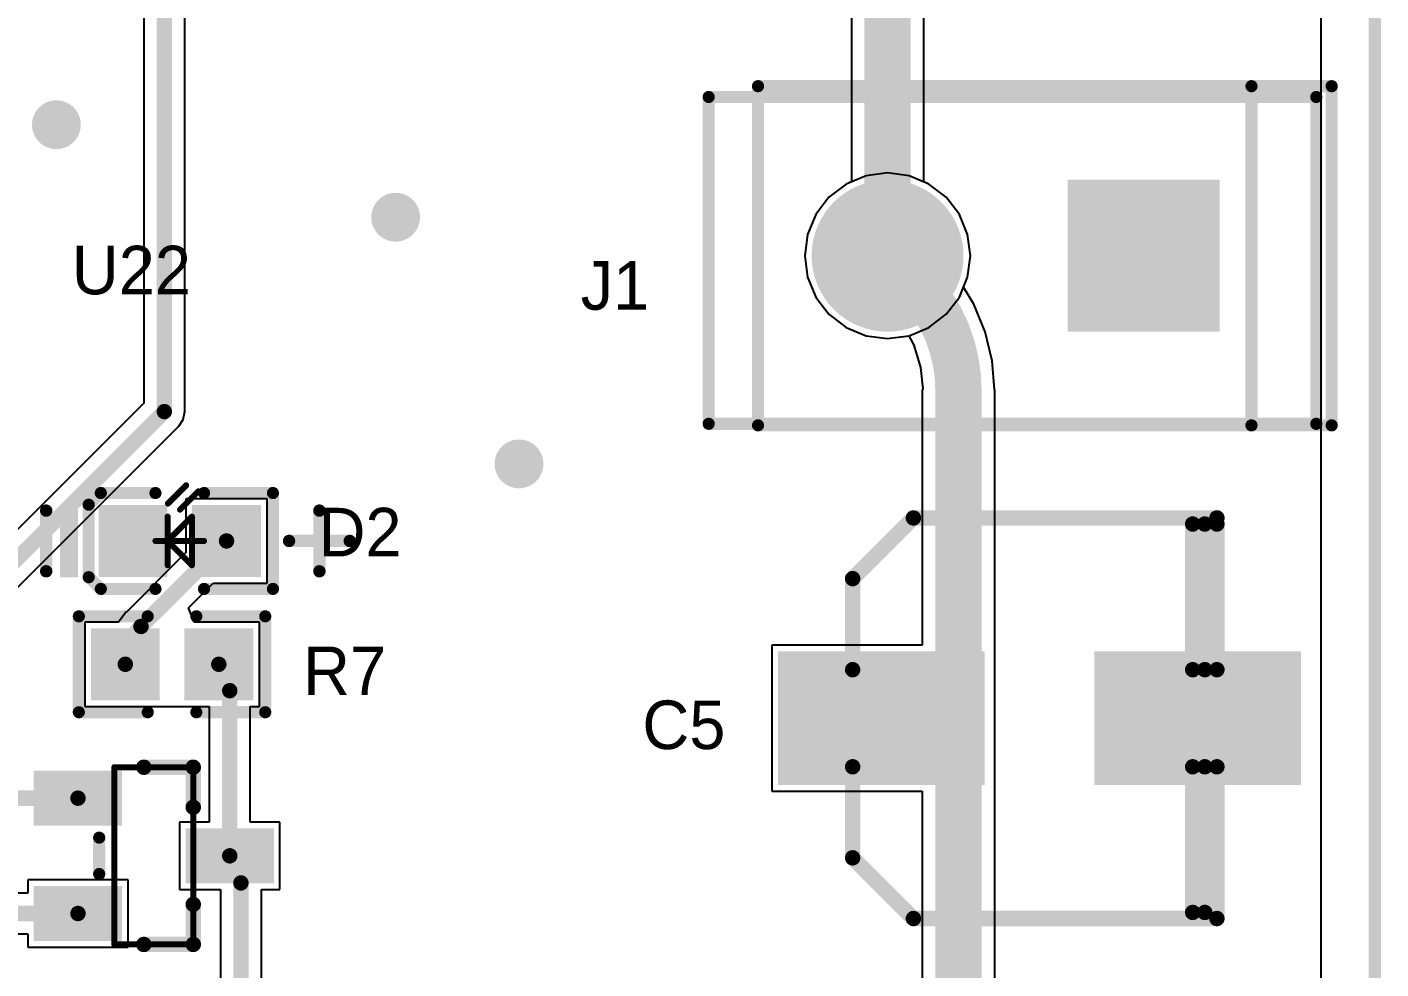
# Model space of a CAD drawing. Extents: x 32 to 132, y 19 to 123.
# Drawn here: x 109.5 to 131.8, y 90.74 to 106.26 of the extents above; entities that cross this region are included whole.
import ezdxf

# ---------------------------------------------------------------- set-up
doc = ezdxf.new("R2010")
doc.units = 0
doc.layers.get('0').update_dxf_attribs({"linetype": 'CONTINUOUS'})
for name, color, linetype in [('BOTTOMLAYER', 5, 'CONTINUOUS'), ('BOTTOMSOLDER', 6, 'CONTINUOUS'), ('MECHANICAL1', 6, 'CONTINUOUS'), ('MECHANICAL13', 56, 'CONTINUOUS'), ('MECHANICAL15', 56, 'CONTINUOUS'), ('MULTILAYER', 9, 'CONTINUOUS'), ('PADHOLELAYER', 156, 'CONTINUOUS'), ('TOPLAYER', 1, 'CONTINUOUS'), ('TOPOVERLAY', 2, 'CONTINUOUS'), ('TOPPASTE', 8, 'CONTINUOUS'), ('TOPSOLDER', 216, 'CONTINUOUS'), ('VIAHOLELAYER', 16, 'CONTINUOUS')]:
    doc.layers.add(name, color=color, linetype=linetype)

# ---------------------------------------------------------------- blocks, each defined once
blk = doc.blocks.new('SOT_23_3_22')
at = {"layer": 'MECHANICAL13', "const_width": 0.1}
for points in [[(-1.366, 1.441), (-1.366, -1.479)], [(-0.066, 1.441), (-1.366, 1.441)], [(-0.066, 1.441), (-1.366, 1.441)], [(-1.366, 1.441), (-1.366, -1.479)], [(-0.066, 1.441), (-1.366, 1.441)], [(-1.366, 1.441), (-1.366, -1.479)], [(-0.066, 1.441), (-0.066, -1.479)], [(-0.066, 1.441), (-0.066, -1.479)], [(-0.066, 1.441), (-0.066, -1.479)], [(-0.066, -1.479), (-1.366, -1.479)], [(-0.066, -1.479), (-1.366, -1.479)], [(-0.066, -1.479), (-1.366, -1.479)]]:
    blk.add_lwpolyline(points, dxfattribs=at)
at = {"layer": 'MECHANICAL13', "const_width": 0.05}
for points in [[(-1.391, 1.441, 1), (-1.341, 1.441, 1)], [(-1.391, 1.441, 1), (-1.341, 1.441, 1)], [(-1.391, 1.441, 1), (-1.341, 1.441, 1)], [(-1.391, 1.441, 1), (-1.341, 1.441, 1)], [(-1.391, 1.441, 1), (-1.341, 1.441, 1)], [(-1.391, 1.441, 1), (-1.341, 1.441, 1)], [(-0.091, 1.441, 1), (-0.041, 1.441, 1)], [(-0.091, 1.441, 1), (-0.041, 1.441, 1)], [(-0.091, 1.441, 1), (-0.041, 1.441, 1)], [(-0.091, 1.441, 1), (-0.041, 1.441, 1)], [(-0.091, 1.441, 1), (-0.041, 1.441, 1)], [(-0.091, 1.441, 1), (-0.041, 1.441, 1)], [(-1.391, -1.479, 1), (-1.341, -1.479, 1)], [(-1.391, -1.479, 1), (-1.341, -1.479, 1)], [(-1.391, -1.479, 1), (-1.341, -1.479, 1)], [(-1.391, -1.479, 1), (-1.341, -1.479, 1)], [(-1.391, -1.479, 1), (-1.341, -1.479, 1)], [(-1.391, -1.479, 1), (-1.341, -1.479, 1)], [(-0.091, -1.479, 1), (-0.041, -1.479, 1)], [(-0.091, -1.479, 1), (-0.041, -1.479, 1)], [(-0.091, -1.479, 1), (-0.041, -1.479, 1)], [(-0.091, -1.479, 1), (-0.041, -1.479, 1)], [(-0.091, -1.479, 1), (-0.041, -1.479, 1)], [(-0.091, -1.479, 1), (-0.041, -1.479, 1)]]:
    blk.add_lwpolyline(points, format="xyb", close=True, dxfattribs=at)
at = {"layer": 'TOPLAYER'}
for points in [[(-0.091, 1.281), (-0.091, 0.581), (1.159, 1.281), (1.159, 0.581)], [(-2.591, 0.331), (-2.591, -0.369), (-1.341, 0.331), (-1.341, -0.369)], [(-0.091, -0.619), (-0.091, -1.319), (1.159, -0.619), (1.159, -1.319)]]:
    blk.add_solid(points, dxfattribs=at)
at = {"layer": 'TOPOVERLAY'}
for points, const_width in [([(-1.366, 1.441), (-1.366, 0.781)], 0.254), ([(-1.366, 1.441), (-1.366, 0.781)], 0.254), ([(-1.366, 1.441), (-1.366, 0.781)], 0.254), ([(-0.551, 1.441), (-1.366, 1.441)], 0.254), ([(0.184, 0.281), (0.184, -0.319)], 0.2), ([(-1.366, -0.819), (-1.366, -1.479)], 0.254), ([(-0.551, -1.479), (-1.366, -1.479)], 0.254)]:
    blk.add_lwpolyline(points, dxfattribs=dict(at, const_width=const_width))
for points, const_width in [([(-1.429, 1.441, 1), (-1.302, 1.441, 1)], 0.127), ([(-1.429, 1.441, 1), (-1.302, 1.441, 1)], 0.127), ([(-1.429, 1.441, 1), (-1.302, 1.441, 1)], 0.127), ([(-1.429, 1.441, 1), (-1.302, 1.441, 1)], 0.127), ([(-0.614, 1.441, 1), (-0.487, 1.441, 1)], 0.127), ([(-1.429, 0.781, 1), (-1.302, 0.781, 1)], 0.127), ([(-1.429, 0.781, 1), (-1.302, 0.781, 1)], 0.127), ([(-1.429, 0.781, 1), (-1.302, 0.781, 1)], 0.127), ([(0.134, 0.281, 1), (0.234, 0.281, 1)], 0.1), ([(0.134, -0.319, 1), (0.234, -0.319, 1)], 0.1), ([(-1.429, -0.819, 1), (-1.302, -0.819, 1)], 0.127), ([(-1.429, -1.479, 1), (-1.302, -1.479, 1)], 0.127), ([(-1.429, -1.479, 1), (-1.302, -1.479, 1)], 0.127), ([(-0.614, -1.479, 1), (-0.487, -1.479, 1)], 0.127)]:
    blk.add_lwpolyline(points, format="xyb", close=True, dxfattribs=dict(at, const_width=const_width))
at = {"layer": 'TOPPASTE'}
for points in [[(-0.091, 1.281), (-0.091, 0.581), (1.159, 1.281), (1.159, 0.581)], [(-2.591, 0.331), (-2.591, -0.369), (-1.341, 0.331), (-1.341, -0.369)], [(-0.091, -0.619), (-0.091, -1.319), (1.159, -0.619), (1.159, -1.319)]]:
    blk.add_solid(points, dxfattribs=at)
at = {"layer": 'TOPSOLDER'}
for points in [[(-0.193, 1.383), (-0.193, 0.479), (1.261, 1.383), (1.261, 0.479)], [(-2.693, 0.433), (-2.693, -0.471), (-1.239, 0.433), (-1.239, -0.471)], [(-0.193, -0.517), (-0.193, -1.421), (1.261, -0.517), (1.261, -1.421)]]:
    blk.add_solid(points, dxfattribs=at)
blk = doc.blocks.new('0603_R_28')
at = {"layer": 'TOPLAYER'}
for points in [[(-1.235, -0.49), (-0.305, -0.49), (-1.235, 0.49), (-0.305, 0.49)], [(0.305, -0.49), (1.235, -0.49), (0.305, 0.49), (1.235, 0.49)]]:
    blk.add_solid(points, dxfattribs=at)
at = {"layer": 'TOPOVERLAY', "const_width": 0.2}
for points in [[(-1.535, 0.79), (-0.4, 0.79)], [(-1.535, -0.79), (-1.535, 0.79)], [(0.4, 0.79), (1.535, 0.79)], [(1.535, -0.79), (1.535, 0.79)], [(-1.535, -0.79), (-0.4, -0.79)], [(0.4, -0.79), (1.535, -0.79)]]:
    blk.add_lwpolyline(points, dxfattribs=at)
at = {"layer": 'TOPOVERLAY', "const_width": 0.1}
for points in [[(-1.585, 0.79, 1), (-1.485, 0.79, 1)], [(-1.585, 0.79, 1), (-1.485, 0.79, 1)], [(-0.45, 0.79, 1), (-0.35, 0.79, 1)], [(0.35, 0.79, 1), (0.45, 0.79, 1)], [(1.485, 0.79, 1), (1.585, 0.79, 1)], [(1.485, 0.79, 1), (1.585, 0.79, 1)], [(-1.585, -0.79, 1), (-1.485, -0.79, 1)], [(-1.585, -0.79, 1), (-1.485, -0.79, 1)], [(-0.45, -0.79, 1), (-0.35, -0.79, 1)], [(0.35, -0.79, 1), (0.45, -0.79, 1)], [(1.485, -0.79, 1), (1.585, -0.79, 1)], [(1.485, -0.79, 1), (1.585, -0.79, 1)]]:
    blk.add_lwpolyline(points, format="xyb", close=True, dxfattribs=at)
at = {"layer": 'TOPPASTE'}
for points in [[(-1.235, -0.49), (-0.305, -0.49), (-1.235, 0.49), (-0.305, 0.49)], [(0.305, -0.49), (1.235, -0.49), (0.305, 0.49), (1.235, 0.49)]]:
    blk.add_solid(points, dxfattribs=at)
at = {"layer": 'TOPSOLDER'}
for points in [[(-1.337, -0.592), (-0.203, -0.592), (-1.337, 0.592), (-0.203, 0.592)], [(0.203, -0.592), (1.337, -0.592), (0.203, 0.592), (1.337, 0.592)]]:
    blk.add_solid(points, dxfattribs=at)
blk = doc.blocks.new('0603_LED_S1_30')
at = {"layer": 'MECHANICAL13', "const_width": 0.1}
for points in [[(-0.195, 0.617), (0.105, 0.917)], [(0.005, 0.517), (0.305, 0.817)], [(-0.2, -0.4), (-0.2, 0.4)], [(-0.2, 0), (0.2, 0.4)], [(0.2, -0.4), (0.2, 0.4)], [(-0.4, 0), (0.4, 0)], [(-0.2, 0), (0.2, -0.4)]]:
    blk.add_lwpolyline(points, dxfattribs=at)
at = {"layer": 'MECHANICAL13', "const_width": 0.05}
for points in [[(0.08, 0.917, 1), (0.13, 0.917, 1)], [(0.28, 0.817, 1), (0.33, 0.817, 1)], [(-0.225, 0.4, 1), (-0.175, 0.4, 1)], [(-0.22, 0.617, 1), (-0.17, 0.617, 1)], [(-0.02, 0.517, 1), (0.03, 0.517, 1)], [(0.175, 0.4, 1), (0.225, 0.4, 1)], [(0.175, 0.4, 1), (0.225, 0.4, 1)], [(-0.425, 0, 1), (-0.375, 0, 1)], [(-0.225, 0, 1), (-0.175, 0, 1)], [(-0.225, 0, 1), (-0.175, 0, 1)], [(0.375, 0, 1), (0.425, 0, 1)], [(-0.225, -0.4, 1), (-0.175, -0.4, 1)], [(0.175, -0.4, 1), (0.225, -0.4, 1)], [(0.175, -0.4, 1), (0.225, -0.4, 1)]]:
    blk.add_lwpolyline(points, format="xyb", close=True, dxfattribs=at)
at = {"layer": 'MECHANICAL15', "const_width": 0.203}
for points in [[(-2.2, -0.5), (-2.2, 0.5)], [(2.3, -0.5), (2.3, 0.5)], [(1.8, 0), (2.8, 0)]]:
    blk.add_lwpolyline(points, dxfattribs=at)
at = {"layer": 'MECHANICAL15', "const_width": 0.102}
for points in [[(-2.251, 0.5, 1), (-2.149, 0.5, 1)], [(2.249, 0.5, 1), (2.351, 0.5, 1)], [(1.749, 0, 1), (1.851, 0, 1)], [(2.749, 0, 1), (2.851, 0, 1)], [(-2.251, -0.5, 1), (-2.149, -0.5, 1)], [(2.249, -0.5, 1), (2.351, -0.5, 1)]]:
    blk.add_lwpolyline(points, format="xyb", close=True, dxfattribs=at)
at = {"layer": 'TOPLAYER'}
for points in [[(-0.305, 0.49), (-1.235, 0.49), (-0.305, -0.49), (-1.235, -0.49)], [(1.235, 0.49), (0.305, 0.49), (1.235, -0.49), (0.305, -0.49)]]:
    blk.add_solid(points, dxfattribs=at)
at = {"layer": 'TOPOVERLAY', "const_width": 0.2}
for points in [[(-1.5, 0.597), (-1.3, 0.79)], [(-1.5, -0.597), (-1.5, 0.597)], [(-1.3, 0.79), (-0.4, 0.79)], [(0.4, 0.79), (1.535, 0.79)], [(1.535, -0.79), (1.535, 0.79)], [(-1.5, -0.597), (-1.3, -0.79)], [(-1.3, -0.79), (-0.4, -0.79)], [(0.4, -0.79), (1.535, -0.79)]]:
    blk.add_lwpolyline(points, dxfattribs=at)
at = {"layer": 'TOPOVERLAY', "const_width": 0.1}
for points in [[(-1.55, 0.597, 1), (-1.45, 0.597, 1)], [(-1.55, 0.597, 1), (-1.45, 0.597, 1)], [(-1.35, 0.79, 1), (-1.25, 0.79, 1)], [(-1.35, 0.79, 1), (-1.25, 0.79, 1)], [(-0.45, 0.79, 1), (-0.35, 0.79, 1)], [(0.35, 0.79, 1), (0.45, 0.79, 1)], [(1.485, 0.79, 1), (1.585, 0.79, 1)], [(1.485, 0.79, 1), (1.585, 0.79, 1)], [(-1.55, -0.597, 1), (-1.45, -0.597, 1)], [(-1.55, -0.597, 1), (-1.45, -0.597, 1)], [(-1.35, -0.79, 1), (-1.25, -0.79, 1)], [(-1.35, -0.79, 1), (-1.25, -0.79, 1)], [(-0.45, -0.79, 1), (-0.35, -0.79, 1)], [(0.35, -0.79, 1), (0.45, -0.79, 1)], [(1.485, -0.79, 1), (1.585, -0.79, 1)], [(1.485, -0.79, 1), (1.585, -0.79, 1)]]:
    blk.add_lwpolyline(points, format="xyb", close=True, dxfattribs=at)
at = {"layer": 'TOPOVERLAY'}
blk.add_solid([(-1.975, -0.6), (-1.675, -0.6), (-1.975, 0.6), (-1.675, 0.6)], dxfattribs=at)
at = {"layer": 'TOPPASTE'}
for points in [[(-0.305, 0.49), (-1.235, 0.49), (-0.305, -0.49), (-1.235, -0.49)], [(1.235, 0.49), (0.305, 0.49), (1.235, -0.49), (0.305, -0.49)]]:
    blk.add_solid(points, dxfattribs=at)
at = {"layer": 'TOPSOLDER'}
for points in [[(-0.203, 0.592), (-1.337, 0.592), (-0.203, -0.592), (-1.337, -0.592)], [(1.337, 0.592), (0.203, 0.592), (1.337, -0.592), (0.203, -0.592)]]:
    blk.add_solid(points, dxfattribs=at)
blk = doc.blocks.new('E_6_3_5_4_36')
at = {"layer": 'TOPLAYER'}
for points in [[(-1.6, -1), (1.6, -1), (-1.6, 1), (1.6, 1)], [(3.607, -1), (6.807, -1), (3.607, 1), (6.807, 1)]]:
    blk.add_solid(points, dxfattribs=at)
at = {"layer": 'TOPOVERLAY', "const_width": 0.254}
for points in [[(-0.473, 2.3), (0.527, 3.3)], [(0.527, 3.3), (5.527, 3.3)], [(5.127, 0.8), (5.127, 3.2)], [(5.327, 0.8), (5.327, 3.2)], [(5.527, 0.8), (5.527, 3.2)], [(-0.473, 0.8), (-0.473, 2.3)], [(-0.473, -2.3), (-0.473, -0.8)], [(5.127, -3.2), (5.127, -0.8)], [(5.327, -3.2), (5.327, -0.8)], [(5.527, -3.3), (5.527, -0.8)], [(-0.473, -2.3), (0.527, -3.3)], [(0.527, -3.3), (5.527, -3.3)]]:
    blk.add_lwpolyline(points, dxfattribs=at)
at = {"layer": 'TOPOVERLAY', "const_width": 0.127}
for points in [[(0.464, 3.3, 1), (0.591, 3.3, 1)], [(0.464, 3.3, 1), (0.591, 3.3, 1)], [(5.463, 3.3, 1), (5.59, 3.3, 1)], [(5.064, 3.2, 1), (5.191, 3.2, 1)], [(5.263, 3.2, 1), (5.39, 3.2, 1)], [(5.463, 3.2, 1), (5.59, 3.2, 1)], [(-0.537, 2.3, 1), (-0.41, 2.3, 1)], [(-0.537, 2.3, 1), (-0.41, 2.3, 1)], [(-0.537, 0.8, 1), (-0.41, 0.8, 1)], [(5.064, 0.8, 1), (5.191, 0.8, 1)], [(5.263, 0.8, 1), (5.39, 0.8, 1)], [(5.463, 0.8, 1), (5.59, 0.8, 1)], [(-0.537, -0.8, 1), (-0.41, -0.8, 1)], [(5.064, -0.8, 1), (5.191, -0.8, 1)], [(5.263, -0.8, 1), (5.39, -0.8, 1)], [(5.463, -0.8, 1), (5.59, -0.8, 1)], [(-0.537, -2.3, 1), (-0.41, -2.3, 1)], [(-0.537, -2.3, 1), (-0.41, -2.3, 1)], [(5.064, -3.2, 1), (5.191, -3.2, 1)], [(5.263, -3.2, 1), (5.39, -3.2, 1)], [(0.464, -3.3, 1), (0.591, -3.3, 1)], [(0.464, -3.3, 1), (0.591, -3.3, 1)], [(5.463, -3.3, 1), (5.59, -3.3, 1)], [(5.463, -3.3, 1), (5.59, -3.3, 1)]]:
    blk.add_lwpolyline(points, format="xyb", close=True, dxfattribs=at)
at = {"layer": 'TOPPASTE'}
for points in [[(-1.6, -1), (1.6, -1), (-1.6, 1), (1.6, 1)], [(3.607, -1), (6.807, -1), (3.607, 1), (6.807, 1)]]:
    blk.add_solid(points, dxfattribs=at)
at = {"layer": 'TOPSOLDER'}
for points in [[(-1.702, -1.102), (1.702, -1.102), (-1.702, 1.102), (1.702, 1.102)], [(3.505, -1.102), (6.909, -1.102), (3.505, 1.102), (6.909, 1.102)]]:
    blk.add_solid(points, dxfattribs=at)
blk = doc.blocks.new('5557___65')
at = {"layer": 'BOTTOMLAYER', "const_width": 1.15}
blk.add_lwpolyline([(3.641, 0, 1), (4.791, 0, 1)], format="xyb", close=True, dxfattribs=at)
at = {"layer": 'BOTTOMLAYER'}
blk.add_solid([(-1.15, -1.15), (1.15, -1.15), (-1.15, 1.15), (1.15, 1.15)], dxfattribs=at)
at = {"layer": 'BOTTOMSOLDER', "const_width": 1.252}
blk.add_lwpolyline([(3.591, 0, 1), (4.842, 0, 1)], format="xyb", close=True, dxfattribs=at)
at = {"layer": 'BOTTOMSOLDER'}
blk.add_solid([(-1.252, -1.252), (1.252, -1.252), (-1.252, 1.252), (1.252, 1.252)], dxfattribs=at)
at = {"layer": 'MECHANICAL13', "const_width": 0.2}
for points in [[(-2.845, 2.769), (-2.845, -2.616)], [(7.163, 2.769), (-2.845, 2.769)], [(7.163, 2.769), (7.163, -2.616)], [(7.163, -2.616), (-2.845, -2.616)]]:
    blk.add_lwpolyline(points, dxfattribs=at)
at = {"layer": 'MECHANICAL13', "const_width": 0.1}
for points in [[(-2.895, 2.769, 1), (-2.795, 2.769, 1)], [(-2.895, 2.769, 1), (-2.795, 2.769, 1)], [(7.113, 2.769, 1), (7.213, 2.769, 1)], [(7.113, 2.769, 1), (7.213, 2.769, 1)], [(-2.895, -2.616, 1), (-2.795, -2.616, 1)], [(-2.895, -2.616, 1), (-2.795, -2.616, 1)], [(7.113, -2.616, 1), (7.213, -2.616, 1)], [(7.113, -2.616, 1), (7.213, -2.616, 1)]]:
    blk.add_lwpolyline(points, format="xyb", close=True, dxfattribs=at)
at = {"layer": 'MULTILAYER', "const_width": 1.15}
blk.add_lwpolyline([(3.641, 0, 1), (4.791, 0, 1)], format="xyb", close=True, dxfattribs=at)
at = {"layer": 'MULTILAYER'}
blk.add_solid([(-1.15, -1.15), (1.15, -1.15), (-1.15, 1.15), (1.15, 1.15)], dxfattribs=at)
at = {"layer": 'PADHOLELAYER', "const_width": 0.9}
for points in [[(-0.45, 0, 1), (0.45, 0, 1)], [(3.766, 0, 1), (4.666, 0, 1)]]:
    blk.add_lwpolyline(points, format="xyb", close=True, dxfattribs=at)
at = {"layer": 'TOPLAYER', "const_width": 1.15}
blk.add_lwpolyline([(3.641, 0, 1), (4.791, 0, 1)], format="xyb", close=True, dxfattribs=at)
at = {"layer": 'TOPLAYER'}
blk.add_solid([(-1.15, -1.15), (1.15, -1.15), (-1.15, 1.15), (1.15, 1.15)], dxfattribs=at)
at = {"layer": 'TOPOVERLAY', "const_width": 0.2}
for points in [[(6.35, 2.794), (-3.099, 2.794)], [(-3.099, 2.794), (-3.099, -2.794)], [(6.35, 2.794), (-1.778, 2.794)], [(-1.778, 2.794), (-1.778, -2.794)], [(6.35, 2.794), (6.35, -2.794)], [(6.35, -2.794), (-3.099, -2.794)], [(6.35, -2.794), (-1.778, -2.794)]]:
    blk.add_lwpolyline(points, dxfattribs=at)
at = {"layer": 'TOPOVERLAY', "const_width": 0.1}
for points in [[(-3.149, 2.794, 1), (-3.049, 2.794, 1)], [(-3.149, 2.794, 1), (-3.049, 2.794, 1)], [(-1.828, 2.794, 1), (-1.728, 2.794, 1)], [(-1.828, 2.794, 1), (-1.728, 2.794, 1)], [(6.3, 2.794, 1), (6.4, 2.794, 1)], [(6.3, 2.794, 1), (6.4, 2.794, 1)], [(6.3, 2.794, 1), (6.4, 2.794, 1)], [(-3.149, -2.794, 1), (-3.049, -2.794, 1)], [(-3.149, -2.794, 1), (-3.049, -2.794, 1)], [(-1.828, -2.794, 1), (-1.728, -2.794, 1)], [(-1.828, -2.794, 1), (-1.728, -2.794, 1)], [(6.3, -2.794, 1), (6.4, -2.794, 1)], [(6.3, -2.794, 1), (6.4, -2.794, 1)], [(6.3, -2.794, 1), (6.4, -2.794, 1)]]:
    blk.add_lwpolyline(points, format="xyb", close=True, dxfattribs=at)
at = {"layer": 'TOPSOLDER', "const_width": 1.252}
blk.add_lwpolyline([(3.591, 0, 1), (4.842, 0, 1)], format="xyb", close=True, dxfattribs=at)
at = {"layer": 'TOPSOLDER'}
blk.add_solid([(-1.252, -1.252), (1.252, -1.252), (-1.252, 1.252), (1.252, 1.252)], dxfattribs=at)

msp = doc.modelspace()

# ---------------------------------------------------------------- linework, layer by layer
at = {"layer": 'BOTTOMLAYER'}
for p, q in [((130.81, 106.68), (130.81, 53.848)), ((123.319, 103.807), (122.99, 103.671)), ((123.673, 103.854), (123.319, 103.807)), ((124.026, 103.807), (123.673, 103.854)), ((124.355, 103.671), (124.026, 103.807)), ((122.99, 103.671), (122.707, 103.454)), ((124.638, 103.454), (124.355, 103.671)), ((122.707, 103.454), (122.491, 103.171)), ((124.855, 103.171), (124.638, 103.454)), ((122.491, 103.171), (122.354, 102.842)), ((124.991, 102.842), (124.855, 103.171)), ((122.354, 102.842), (122.308, 102.489)), ((125.037, 102.489), (124.991, 102.842)), ((122.308, 102.489), (122.354, 102.136)), ((124.991, 102.136), (125.037, 102.489)), ((122.354, 102.136), (122.491, 101.807)), ((124.855, 101.807), (124.991, 102.136)), ((122.491, 101.807), (122.707, 101.524)), ((124.638, 101.524), (124.855, 101.807)), ((122.707, 101.524), (122.99, 101.307)), ((124.355, 101.307), (124.638, 101.524)), ((122.99, 101.307), (123.319, 101.171)), ((124.026, 101.171), (124.355, 101.307)), ((123.319, 101.171), (123.673, 101.124)), ((123.673, 101.124), (124.026, 101.171))]:
    msp.add_line(p, q, dxfattribs=at)
at = {"layer": 'BOTTOMLAYER', "const_width": 0.3}
for points in [[(109.832, 104.648, 1), (110.132, 104.648, 1)], [(115.42, 103.124, 1), (115.72, 103.124, 1)], [(117.452, 99.06, 1), (117.752, 99.06, 1)]]:
    msp.add_lwpolyline(points, format="xyb", close=True, dxfattribs=at)
at = {"layer": 'BOTTOMSOLDER', "const_width": 0.402}
for points in [[(109.781, 104.648, 1), (110.183, 104.648, 1)], [(115.369, 103.124, 1), (115.771, 103.124, 1)], [(117.401, 99.06, 1), (117.803, 99.06, 1)]]:
    msp.add_lwpolyline(points, format="xyb", close=True, dxfattribs=at)
at = {"layer": 'MECHANICAL1', "const_width": 0.2}
msp.add_lwpolyline([(131.699, 18.669), (131.699, 122.936)], dxfattribs=at)
at = {"layer": 'MULTILAYER', "const_width": 0.3}
for points in [[(109.832, 104.648, 1), (110.132, 104.648, 1)], [(115.42, 103.124, 1), (115.72, 103.124, 1)], [(117.452, 99.06, 1), (117.752, 99.06, 1)]]:
    msp.add_lwpolyline(points, format="xyb", close=True, dxfattribs=at)
at = {"layer": 'TOPLAYER'}
for p, q in [((123.077, 108.256), (123.077, 103.707)), ((124.268, 103.707), (124.268, 108.256)), ((111.423, 106.676), (111.423, 100.061)), ((112.097, 99.921), (112.097, 106.815)), ((130.81, 106.68), (130.81, 53.848)), ((123.077, 103.707), (122.99, 103.671)), ((124.355, 103.671), (124.268, 103.707)), ((122.99, 103.671), (122.707, 103.454)), ((124.638, 103.454), (124.355, 103.671)), ((122.707, 103.454), (122.491, 103.171)), ((124.855, 103.171), (124.638, 103.454)), ((122.491, 103.171), (122.354, 102.842)), ((124.991, 102.842), (124.855, 103.171)), ((122.354, 102.842), (122.308, 102.489)), ((125.037, 102.489), (124.991, 102.842)), ((122.308, 102.489), (122.354, 102.136)), ((124.991, 102.136), (125.037, 102.489)), ((122.354, 102.136), (122.491, 101.807)), ((124.922, 101.97), (124.991, 102.136)), ((125.093, 101.691), (124.922, 101.97)), ((122.491, 101.807), (122.707, 101.524)), ((125.281, 101.237), (125.093, 101.691)), ((122.707, 101.524), (122.99, 101.307)), ((122.99, 101.307), (123.319, 101.171)), ((123.319, 101.171), (123.673, 101.124)), ((123.673, 101.124), (124.022, 101.17)), ((124.022, 101.17), (124.105, 101.016)), ((125.396, 100.759), (125.281, 101.237)), ((124.105, 101.016), (124.216, 100.649)), ((124.216, 100.649), (124.251, 100.296)), ((125.434, 100.283), (125.396, 100.759)), ((124.251, 100.296), (124.245, 100.268)), ((124.245, 100.268), (124.245, 96.072)), ((125.437, 100.268), (125.434, 100.283)), ((125.437, 77.511), (125.437, 100.268)), ((111.423, 100.061), (105.045, 93.682)), ((112.071, 99.793), (112.097, 99.921)), ((112.097, 99.921), (112.097, 99.921)), ((112.097, 99.921), (112.097, 99.921)), ((112.097, 99.921), (112.097, 99.921)), ((105.62, 93.305), (111.998, 99.683)), ((111.998, 99.683), (112.071, 99.793)), ((113.452, 98.483), (112.116, 98.483)), ((112.116, 98.483), (112.116, 97.598)), ((113.452, 97.097), (113.452, 98.483)), ((112.116, 97.598), (111.137, 96.619)), ((112.156, 96.686), (112.567, 97.097)), ((112.567, 97.097), (113.452, 97.097)), ((111.134, 96.622), (111.003, 96.451)), ((111.137, 96.619), (111.134, 96.622)), ((112.253, 96.451), (112.156, 96.686)), ((111.003, 96.451), (110.449, 96.451)), ((110.449, 96.451), (110.449, 95.065)), ((113.325, 96.451), (112.253, 96.451)), ((113.325, 95.065), (113.325, 96.451)), ((124.245, 96.072), (121.768, 96.072)), ((121.768, 96.072), (121.768, 93.666)), ((110.449, 95.065), (111.785, 95.065)), ((111.785, 95.065), (111.785, 95.065)), ((111.785, 95.065), (111.785, 95.065)), ((111.785, 95.065), (111.785, 95.065)), ((111.785, 95.065), (111.989, 95.065)), ((111.989, 95.065), (111.989, 95.065)), ((111.989, 95.065), (112.5, 95.065)), ((112.5, 95.065), (112.5, 93.155)), ((113.174, 93.155), (113.174, 95.065)), ((113.174, 95.065), (113.325, 95.065)), ((121.768, 93.666), (124.245, 93.666)), ((124.245, 93.666), (124.245, 77.511)), ((112.5, 93.155), (112.009, 93.155)), ((112.009, 93.155), (112.009, 92.049)), ((113.665, 93.155), (113.174, 93.155)), ((113.665, 92.049), (113.665, 93.155)), ((111.165, 92.205), (109.509, 92.205)), ((109.509, 92.205), (109.509, 91.989)), ((111.165, 91.099), (111.165, 92.205)), ((109.509, 91.989), (109.026, 91.989)), ((112.009, 92.049), (112.685, 92.049)), ((112.685, 92.049), (112.685, 90.228)), ((113.359, 90.228), (113.359, 92.049)), ((113.359, 92.049), (113.665, 92.049)), ((109.026, 91.315), (109.509, 91.315)), ((109.509, 91.315), (109.509, 91.099)), ((109.509, 91.099), (111.165, 91.099))]:
    msp.add_line(p, q, dxfattribs=at)
for points, const_width in [([(123.673, 102.489), (123.673, 109.474)], 0.762), ([(111.76, 99.921), (111.76, 106.815)], 0.254), ([(123.673, 102.489), (124.097, 102.065)], 0.762), ([(124.841, 76.843), (124.841, 100.268)], 0.762), ([(105.283, 93.444), (111.76, 99.921)], 0.254), ([(111.375, 96.381), (112.784, 97.79)], 0.254), ([(112.837, 92.602), (112.837, 95.323)], 0.254), ([(108.505, 93.552), (110.337, 93.552)], 0.254), ([(113.022, 89.535), (113.022, 92.155)], 0.254), ([(109.026, 91.652), (110.337, 91.652)], 0.254)]:
    msp.add_lwpolyline(points, dxfattribs=dict(at, const_width=const_width))
for points, const_width in [([(109.832, 104.648, 1), (110.132, 104.648, 1)], 0.3), ([(115.42, 103.124, 1), (115.72, 103.124, 1)], 0.3), ([(123.482, 102.489, 1), (123.863, 102.489, 1)], 0.381), ([(123.482, 102.489, 1), (123.863, 102.489, 1)], 0.381), ([(123.907, 102.065, 1), (124.288, 102.065, 1)], 0.381), ([(123.907, 102.065, 1), (124.288, 102.065, 1)], 0.381), ([(124.65, 100.268, 1), (125.031, 100.268, 1)], 0.381), ([(124.65, 100.268, 1), (125.031, 100.268, 1)], 0.381), ([(111.697, 99.921, 1), (111.823, 99.921, 1)], 0.127), ([(111.697, 99.921, 1), (111.823, 99.921, 1)], 0.127), ([(117.452, 99.06, 1), (117.752, 99.06, 1)], 0.3), ([(112.721, 97.79, 1), (112.848, 97.79, 1)], 0.127), ([(111.312, 96.381, 1), (111.439, 96.381, 1)], 0.127), ([(111.312, 96.381, 1), (111.439, 96.381, 1)], 0.127), ([(111.054, 95.758, 1), (111.181, 95.758, 1)], 0.127), ([(112.594, 95.758, 1), (112.721, 95.758, 1)], 0.127), ([(112.774, 95.323, 1), (112.901, 95.323, 1)], 0.127), ([(112.774, 95.323, 1), (112.901, 95.323, 1)], 0.127), ([(110.274, 93.552, 1), (110.401, 93.552, 1)], 0.127), ([(112.774, 92.602, 1), (112.901, 92.602, 1)], 0.127), ([(112.774, 92.602, 1), (112.901, 92.602, 1)], 0.127), ([(112.958, 92.155, 1), (113.085, 92.155, 1)], 0.127), ([(112.958, 92.155, 1), (113.085, 92.155, 1)], 0.127), ([(110.274, 91.652, 1), (110.401, 91.652, 1)], 0.127)]:
    msp.add_lwpolyline(points, format="xyb", close=True, dxfattribs=dict(at, const_width=const_width))
for points, const_width in [([(124.097, 102.065, -0.198912), (124.841, 100.268)], 0.762), ([(111.117, 95.758, -0.198912), (111.375, 96.381)], 0.254), ([(112.657, 95.758, -0.198912), (112.837, 95.323)], 0.254), ([(112.837, 92.602, -0.198912), (113.022, 92.155)], 0.254)]:
    msp.add_lwpolyline(points, format="xyb", dxfattribs=dict(at, const_width=const_width))
at = {"layer": 'TOPSOLDER', "const_width": 0.402}
for points in [[(109.781, 104.648, 1), (110.183, 104.648, 1)], [(115.369, 103.124, 1), (115.771, 103.124, 1)], [(117.401, 99.06, 1), (117.803, 99.06, 1)]]:
    msp.add_lwpolyline(points, format="xyb", close=True, dxfattribs=at)
at = {"layer": 'VIAHOLELAYER', "const_width": 0.15}
for points in [[(109.907, 104.648, 1), (110.057, 104.648, 1)], [(115.495, 103.124, 1), (115.645, 103.124, 1)], [(117.527, 99.06, 1), (117.677, 99.06, 1)]]:
    msp.add_lwpolyline(points, format="xyb", close=True, dxfattribs=at)

# ---------------------------------------------------------------- block references
for name, p, rotation in [('5557___65', (127.889, 102.489), 180), ('0603_LED_S1_30', (112.014, 97.79), 360), ('0603_R_28', (111.887, 95.758), 360), ('SOT_23_3_22', (110.871, 92.583), 180)]:
    msp.add_blockref(name, p, dxfattribs=dict(rotation=rotation))
msp.add_blockref('E_6_3_5_4_36', (123.571, 94.869))

# ---------------------------------------------------------------- texts
at = {"layer": 'TOPOVERLAY'}
for s, p in [('U22', (110.236, 101.854)), ('J1', (118.618, 101.6)), ('D2', (114.3, 97.536)), ('R7', (114.046, 95.25))]:
    msp.add_text(s, height=0.8, rotation=360, dxfattribs=at).set_placement(p)
msp.add_text('C5', height=0.8, dxfattribs=at).set_placement((119.634, 94.361))

doc.saveas('drawing.dxf')
